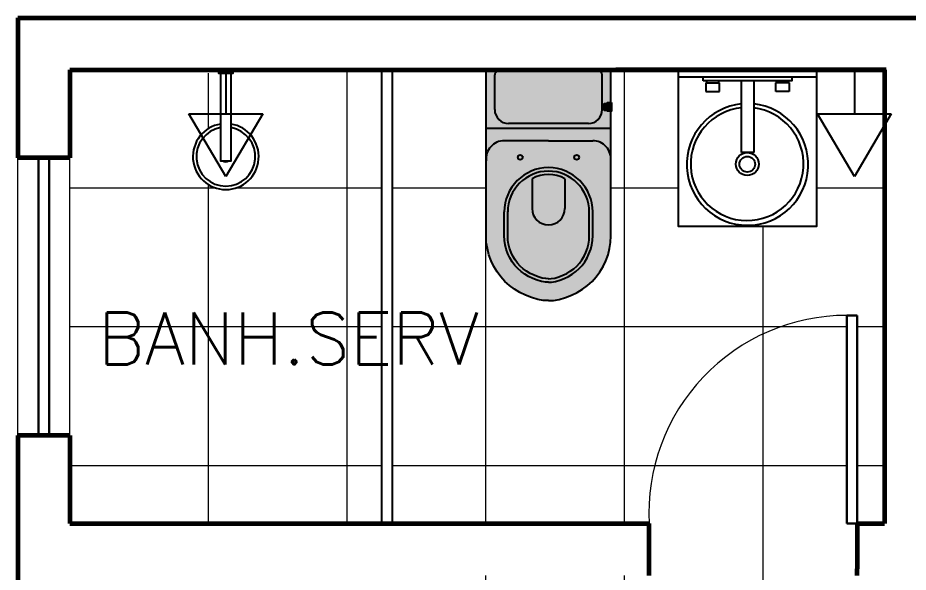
# Model space of a CAD drawing. Header units: millimetres. Extents: x 1127 to 14330, y -137 to 7568.
# Drawn here: x 10575.7 to 10832.5, y 7148.3 to 7308.1 of the extents above; entities that cross this region are included whole.
import ezdxf

# ---------------------------------------------------------------- set-up
doc = ezdxf.new("R2010")
doc.units = ezdxf.units.MM
doc.header["$LTSCALE"] = 0.01
for name, color, linetype, lineweight in [('0.05', 8, 'Continuous', 5), ('0.13', 6, 'Continuous', 13), ('0.60', 4, 'Continuous', 60)]:
    doc.layers.add(name, color=color, linetype=linetype, lineweight=lineweight)
doc.layers.add('HAC_MOB', color=61, linetype='Continuous')
doc.layers.add('LAY', color=8, linetype='Continuous')
doc.styles.add('ROMANS', font='romans.shx')

# ---------------------------------------------------------------- blocks, each defined once
blk = doc.blocks.new('-Vaso com Caixa')
at = {"layer": 'HAC_MOB'}
h = blk.add_hatch(color=7, dxfattribs=at)
h.set_gradient(color1=(249, 250, 250), one_color=1, tint=1, name='SPHERICAL')
h.paths.add_polyline_path([(15.51, -1, 0.414214), (14.51, 0), (-14.51, 0, 0.414214), (-15.51, -1), (-15.51, -11, 0.414214), (-11.51, -15), (11.51, -15, 0.418032), (15.51, -10.95), (15.51, -10.95)], flags=17)
h.paths.add_polyline_path([(18.01, -11.49), (17.02, -11.49), (17.02, -11.16), (16.07, -11.16), (16.07, -10.95), (15.51, -10.95), (15.51, -11, -0.414214), (11.51, -15), (-11.51, -15, -0.414214), (-15.51, -11), (-15.51, -1, -0.414214), (-14.51, 0), (-18.01, 0), (-18.01, -16.5), (18.01, -16.5)])
h.paths.add_polyline_path([(18.01, 0), (14.51, 0, -0.414214), (15.51, -1), (15.51, -9.52), (16.07, -9.52), (16.07, -9.31), (17.02, -9.31), (17.02, -8.98), (18.01, -8.98)], flags=17)
h = blk.add_hatch(color=7, dxfattribs=at)
h.set_gradient(color1=(249, 250, 250), one_color=1, tint=1, name='SPHERICAL')
h.paths.add_polyline_path([(16.07, -9.52), (15.51, -9.52), (15.51, -10.95), (16.07, -10.95)])
h.paths.add_polyline_path([(17.02, -9.31), (16.07, -9.31), (16.07, -11.16), (17.02, -11.16)])
h.paths.add_polyline_path([(18.21, -8.98), (17.02, -8.98), (17.02, -11.49), (18.21, -11.49)])
h = blk.add_hatch(color=7, dxfattribs=at)
h.set_gradient(color1=(249, 250, 250), one_color=1, tint=1, name='SPHERICAL')
h.paths.add_polyline_path([(18.01, -16.5), (-18.01, -16.5), (-18.01, -25.25, -0.414214), (-12.76, -20), (0, -20), (12.76, -20, -0.414214), (18.01, -25.25)])
h = blk.add_hatch(color=7, dxfattribs=at)
h.set_gradient(color1=(249, 250, 250), one_color=1, tint=1, name='SPHERICAL')
h.paths.add_polyline_path([(0, -27.75, -0.394816), (12.73, -39.66), (18.01, -39.66), (18.01, -25.25, 0.414214), (12.76, -20), (0, -20), (-12.76, -20, 0.414214), (-18.01, -25.25), (-18.01, -28.52), (-13.77, -24.76), (-8.84, -24.76, -1), (-7.44, -24.76), (7.44, -24.76, -1), (8.84, -24.76, -1), (7.44, -24.76), (-7.44, -24.76, -1), (-8.84, -24.76), (-13.77, -24.76), (-18.01, -28.52), (-18.01, -39.66), (-12.73, -39.66, -0.394816)])
h.paths.add_polyline_path([(-12.76, -40.52, -0.01679), (-12.73, -39.66), (-18.01, -39.66), (-18.01, -47.36), (-17.93, -49.3), (-17.63, -51.09), (-17.19, -52.88), (-16.52, -54.59), (-15.77, -56.23), (-14.8, -57.8), (-13.76, -59.22), (-12.56, -60.56), (-11.22, -61.75), (-9.81, -62.79), (-8.24, -63.76), (-6.6, -64.51), (-4.89, -65.18), (-3.09, -65.75), (-1.49, -66), (-0.08, -66), (0, -66), (0.08, -66), (1.49, -66), (3.09, -65.75), (4.89, -65.18), (6.6, -64.51), (8.24, -63.76), (9.81, -62.79), (11.22, -61.75), (12.56, -60.56), (13.76, -59.22), (14.8, -57.8), (15.77, -56.23), (16.52, -54.59), (17.19, -52.88), (17.63, -51.09), (17.93, -49.3), (18.01, -47.36), (18.01, -39.66), (12.73, -39.66, -0.01679), (12.76, -40.52), (12.76, -47.26), (12.7, -48.77), (12.49, -50.02), (12.17, -51.28), (11.68, -52.55), (11.13, -53.76), (10.45, -54.86), (9.67, -55.91), (8.85, -56.84), (7.91, -57.67), (6.86, -58.44), (5.76, -59.12), (4.56, -59.67), (3.29, -60.17), (2.02, -60.55), (0.84, -60.7), (0, -60.75), (-0.84, -60.7), (-2.02, -60.55), (-3.29, -60.17), (-4.56, -59.67), (-5.76, -59.12), (-6.86, -58.44), (-7.91, -57.67), (-8.85, -56.84), (-9.67, -55.91), (-10.45, -54.86), (-11.13, -53.76), (-11.68, -52.55), (-12.17, -51.28), (-12.49, -50.02), (-12.7, -48.77), (-12.76, -47.26)])
h.paths.add_polyline_path([(-11.76, -40.42, -0.016103), (-11.73, -39.66), (-12.73, -39.66, 0.016386), (-12.76, -40.5), (-12.76, -47.26), (-12.7, -48.77), (-12.49, -50.02), (-12.17, -51.28), (-11.68, -52.55), (-11.13, -53.76), (-10.45, -54.86), (-9.67, -55.91), (-8.85, -56.84), (-7.91, -57.67), (-6.86, -58.44), (-5.76, -59.12), (-4.56, -59.67), (-3.29, -60.17), (-2.02, -60.55), (-0.84, -60.7), (0, -60.75), (0.84, -60.7), (2.02, -60.55), (3.29, -60.17), (4.56, -59.67), (5.76, -59.12), (6.86, -58.44), (7.91, -57.67), (8.85, -56.84), (9.67, -55.91), (10.45, -54.86), (11.13, -53.76), (11.68, -52.55), (12.17, -51.28), (12.49, -50.02), (12.7, -48.77), (12.76, -47.26), (12.76, -40.5, 0.016386), (12.73, -39.66), (11.73, -39.66, -0.016103), (11.76, -40.42), (11.76, -47.24), (11.7, -48.66), (11.51, -49.82), (11.22, -50.98), (10.76, -52.16), (10.25, -53.28), (9.62, -54.3), (8.9, -55.28), (8.14, -56.13), (7.28, -56.89), (6.3, -57.61), (5.29, -58.24), (4.17, -58.75), (2.96, -59.22), (1.81, -59.57), (0.75, -59.71), (0, -59.75), (-0.75, -59.71), (-1.81, -59.57), (-2.96, -59.22), (-4.17, -58.75), (-5.29, -58.24), (-6.3, -57.61), (-7.28, -56.89), (-8.14, -56.13), (-8.9, -55.28), (-9.62, -54.3), (-10.25, -53.28), (-10.76, -52.16), (-11.22, -50.98), (-11.51, -49.82), (-11.7, -48.66), (-11.76, -47.24)], flags=17)
h.paths.add_polyline_path([(0, -28.75, -0.393184), (11.73, -39.66), (12.73, -39.66, 0.394816), (0, -27.75, 0.394816), (-12.73, -39.66), (-11.73, -39.66, -0.393184)], flags=17)
h = blk.add_hatch(color=254, dxfattribs=at)
h.set_gradient(color1=(227, 232, 232), one_color=1, tint=1, name='SPHERICAL')
h.paths.add_polyline_path([(-7.44, -24.76, 1), (-8.84, -24.76, 1)])
h.paths.add_polyline_path([(7.44, -24.76, 1), (8.84, -24.76, 1)])
h.paths.add_polyline_path([(4.75, -39.66), (-4.75, -39.66, 0.965691)])
h.paths.add_polyline_path([(4.75, -30.94, 0.259045), (-4.75, -30.94), (-4.75, -39.5, 0.008726), (-4.75, -39.66), (4.75, -39.66, 0.008726), (4.75, -39.5)])
h = blk.add_hatch(color=7, dxfattribs=at)
h.set_gradient(color1=(238, 241, 241), one_color=1, tint=1, name='SPHERICAL')
h.paths.add_polyline_path([(-4.75, -30.94, -0.259045), (4.75, -30.94), (4.75, -39.5, -0.008726), (4.75, -39.66), (11.73, -39.66, 0.393184), (0, -28.75, 0.393184), (-11.73, -39.66), (-4.75, -39.66, -0.008726), (-4.75, -39.5)])
h.paths.add_polyline_path([(11.76, -40.42, 0.016103), (11.73, -39.66), (4.75, -39.66, -0.965691), (-4.75, -39.66), (-11.73, -39.66, 0.016103), (-11.76, -40.42), (-11.76, -47.24), (-11.7, -48.66), (-11.51, -49.82), (-11.22, -50.98), (-10.76, -52.16), (-10.25, -53.28), (-9.62, -54.3), (-8.9, -55.28), (-8.14, -56.13), (-7.28, -56.89), (-6.3, -57.61), (-5.29, -58.24), (-4.17, -58.75), (-2.96, -59.22), (-1.81, -59.57), (-0.75, -59.71), (0, -59.75), (0.75, -59.71), (1.81, -59.57), (2.96, -59.22), (4.17, -58.75), (5.29, -58.24), (6.3, -57.61), (7.28, -56.89), (8.14, -56.13), (8.9, -55.28), (9.62, -54.3), (10.25, -53.28), (10.76, -52.16), (11.22, -50.98), (11.51, -49.82), (11.7, -48.66), (11.76, -47.24)])
for p, q in [((18.01, 0), (-18.01, 0)), ((18.01, -8.98), (18.01, 0)), ((-15.51, -11), (-15.51, -1)), ((15.51, -11), (15.51, -1)), ((16.07, -9.52), (15.51, -9.52)), ((16.07, -10.95), (15.51, -10.95)), ((11.51, -15), (-11.51, -15)), ((18.01, -16.5), (-18.01, -16.5)), ((0, -20), (-12.76, -20)), ((0, -20), (-12.76, -20)), ((0, -20), (12.76, -20)), ((-4.75, -30.94), (-4.75, -39.5)), ((4.75, -30.94), (4.75, -39.5))]:
    blk.add_line(p, q)
for points in [[(0, -66), (-0.08, -66), (-0.08, -66), (-1.49, -66), (-3.09, -65.75), (-4.89, -65.18), (-6.6, -64.51), (-8.24, -63.76), (-9.81, -62.79), (-11.22, -61.75), (-12.56, -60.56), (-13.76, -59.22), (-14.8, -57.8), (-15.77, -56.23), (-16.52, -54.59), (-17.19, -52.88), (-17.63, -51.09), (-17.93, -49.3), (-18.01, -47.36), (-18.01, 0)], [(18.01, -8.59), (18.01, 0)], [(17.02, -9.31), (16.07, -9.31), (16.07, -11.16), (17.02, -11.16)], [(0, -66), (0.08, -66), (0.08, -66), (1.49, -66), (3.09, -65.75), (4.89, -65.18), (6.6, -64.51), (8.24, -63.76), (9.81, -62.79), (11.22, -61.75), (12.56, -60.56), (13.76, -59.22), (14.8, -57.8), (15.77, -56.23), (16.52, -54.59), (17.19, -52.88), (17.63, -51.09), (17.93, -49.3), (18.01, -47.36), (18.01, -11.49)], [(0, -60.75), (-0.84, -60.7), (-2.02, -60.55), (-3.29, -60.17), (-4.56, -59.67), (-5.76, -59.12), (-6.86, -58.44), (-7.91, -57.67), (-8.85, -56.84), (-9.67, -55.91), (-10.45, -54.86), (-11.13, -53.76), (-11.68, -52.55), (-12.17, -51.28), (-12.49, -50.02), (-12.7, -48.77), (-12.76, -47.26), (-12.76, -40.5)], [(0.05, -59.75), (-0.75, -59.71), (-1.81, -59.57), (-2.96, -59.22), (-4.17, -58.75), (-5.29, -58.24), (-6.3, -57.61), (-7.28, -56.89), (-8.14, -56.13), (-8.9, -55.28), (-9.62, -54.3), (-10.25, -53.28), (-10.76, -52.16), (-11.22, -50.98), (-11.51, -49.82), (-11.7, -48.66), (-11.76, -47.24), (-11.76, -40.42)], [(-0.05, -59.75), (0.75, -59.71), (1.81, -59.57), (2.96, -59.22), (4.17, -58.75), (5.29, -58.24), (6.3, -57.61), (7.28, -56.89), (8.14, -56.13), (8.9, -55.28), (9.62, -54.3), (10.25, -53.28), (10.76, -52.16), (11.22, -50.98), (11.51, -49.82), (11.7, -48.66), (11.76, -47.24), (11.76, -40.42)], [(0, -60.75), (0.84, -60.7), (2.02, -60.55), (3.29, -60.17), (4.56, -59.67), (5.76, -59.12), (6.86, -58.44), (7.91, -57.67), (8.85, -56.84), (9.67, -55.91), (10.45, -54.86), (11.13, -53.76), (11.68, -52.55), (12.17, -51.28), (12.49, -50.02), (12.7, -48.77), (12.76, -47.26), (12.76, -40.5)]]:
    blk.add_lwpolyline(points)
blk.add_lwpolyline([(18.21, -8.98), (18.21, -11.49), (17.02, -11.49), (17.02, -8.98)], close=True)
for centre in [(-8.14, -24.76), (8.14, -24.76)]:
    blk.add_circle(centre, 0.701)
for centre, radius, start, end in [((-14.51, -1), 1, 90, 180), ((14.51, -1), 1, 0, 90), ((-11.51, -11), 4, 180, 270), ((11.51, -11), 4, 270, 0), ((-12.76, -25.25), 5.25, 90, 185.465), ((12.76, -25.25), 5.25, 354.535, 90), ((0, -40.51), 12.76, 90.0192, 179.9537), ((0, -40.51), 12.76, 0.0463, 89.9808), ((0, -40.51), 11.76, 90.0192, 179.9537), ((0, -39.5), 9.78, 60.9541, 119.0459), ((0, -40.51), 11.76, 0.0463, 89.9808), ((0, -39.5), 4.75, 180, 0)]:
    blk.add_arc(centre, radius, start, end)

msp = doc.modelspace()

# ---------------------------------------------------------------- hatches: boundary and pattern name
at = {"layer": '0.05'}
h = msp.add_hatch(dxfattribs=at)
h.set_pattern_fill('_USER,_O', color=256, scale=40, double=1, pattern_type=0)
h.set_pattern_definition([(0, (10590.72, 6939.054), (0, 40), []), (90, (10590.72, 6939.054), (-40, 2e-15), [])])
h.paths.add_polyline_path([(11275.718, 7293.054), (11120.475, 7293.054), (11120.475, 7233.054), (10840.718, 7233.054), (10840.718, 7137.298), (10825.718, 7137.298), (10825.718, 7147.298), (10817.817, 7147.298), (10817.817, 7149.298), (10817.817, 7162.298), (10814.817, 7162.298), (10814.817, 7222.298, 0.4293114), (10757.817, 7162.298), (10757.817, 7147.298), (10687.012, 7147.298), (10687.012, 7141.566, -0.4142136), (10689.012, 7143.566), (10747.012, 7143.566, -0.4142136), (10749.012, 7141.566), (10749.012, 7081.222, -0.3616761), (10747.375, 7079.255, -0.0915758), (10688.649, 7079.255, -0.3616761), (10687.012, 7081.222), (10687.012, 7096.551), (10640.718, 7096.551), (10640.718, 7045.804), (10645.289, 7045.804, -0.4142136), (10649.039, 7042.054), (10649.039, 6984.554, -0.4142136), (10645.289, 6980.804), (10640.718, 6980.804), (10640.718, 6954.054), (10695.718, 6954.054), (10695.718, 6957.054), (10775.718, 6957.054), (10775.718, 6954.054), (10735.718, 6954.054), (10735.718, 6939.054), (10815.718, 6939.054), (10815.718, 6954.054), (10825.718, 6954.054), (10825.718, 7032.298), (10822.718, 7032.298), (10822.718, 7102.298), (10825.718, 7102.298), (10825.718, 7067.298), (10840.718, 7067.298), (10840.718, 7014.054), (10849.65, 7014.054, -0.2603343), (10856.239, 7032.413), (10849.578, 7040.483, -0.1742367), (10849.132, 7041.725, -0.6426252), (10852.361, 7043.2, -0.299478), (10886.397, 7043.2, -0.6426252), (10889.626, 7041.725, -0.1742367), (10889.18, 7040.483), (10882.519, 7032.413, -0.2603343), (10889.108, 7014.054), (10910.648, 7014.054, -0.2603343), (10917.238, 7032.413), (10910.577, 7040.483, -0.1742367), (10910.13, 7041.725, -0.6426252), (10913.359, 7043.2, -0.299478), (10947.396, 7043.2, -0.6426252), (10950.625, 7041.725, -0.1742367), (10950.178, 7040.483), (10943.517, 7032.413, -0.2603343), (10950.107, 7014.054), (10971.647, 7014.054, -0.2603343), (10978.236, 7032.413), (10971.575, 7040.483, -0.1742367), (10971.129, 7041.725, -0.6426252), (10974.358, 7043.2, -0.299478), (11008.394, 7043.2, -0.6426252), (11011.623, 7041.725, -0.1742367), (11011.177, 7040.483), (11004.516, 7032.413, -0.2603343), (11011.105, 7014.054), (11019.872, 7014.054), (11029.872, 7014.054, -0.4142136), (11079.872, 6964.054), (11079.872, 6954.054), (11145.718, 6954.054), (11145.718, 6957.054), (11225.718, 6957.054), (11225.718, 6954.054), (11185.718, 6954.054), (11185.718, 6939.054), (11265.718, 6939.054), (11265.718, 6954.054), (11275.718, 6954.054)])
h.paths.add_polyline_path([(11129.916, 7218.203), (11130.916, 7218.203), (11130.916, 7219.203), (11129.916, 7219.203), (11129.916, 7285.203, -0.4142136), (11130.916, 7286.203), (11134.916, 7286.203), (11134.916, 7288.203, -0.4142136), (11136.916, 7290.203), (11192.916, 7290.203, -0.4142136), (11194.916, 7288.203), (11194.916, 7286.203), (11198.916, 7286.203, -0.4142136), (11199.916, 7285.203), (11199.916, 7219.203), (11198.916, 7219.203), (11198.916, 7218.203), (11199.916, 7218.203, -0.3657055), (11196.719, 7214.158), (11196.719, 7213.721), (11196.983, 7212.734, -0.1091772), (11133.379, 7212.617, -0.4394817), (11132.983, 7213.238), (11133.112, 7213.721), (11133.112, 7214.158, -0.3657055)], flags=16)
h.paths.add_polyline_path([(11205.494, 7223.363), (11206.38, 7223.363), (11206.38, 7224.249), (11205.494, 7224.249), (11205.494, 7282.706, -0.4142136), (11206.38, 7283.592), (11209.922, 7283.592), (11209.922, 7285.363, -0.4142136), (11211.694, 7287.135), (11261.294, 7287.135, -0.4142136), (11263.065, 7285.363), (11263.065, 7283.592), (11266.608, 7283.592, -0.4142136), (11267.494, 7282.706), (11267.494, 7224.249), (11266.608, 7224.249), (11266.608, 7223.363), (11267.494, 7223.363, -0.3657055), (11264.663, 7219.781), (11264.663, 7219.394), (11264.896, 7218.519, -0.1091772), (11208.561, 7218.416, -0.4394817), (11208.211, 7218.966), (11208.325, 7219.394), (11208.325, 7219.781, -0.3657055)], flags=16)
h.paths.add_polyline_path([(10814.817, 7222.298), (10817.817, 7222.298), (10817.817, 7162.298), (10825.718, 7162.298), (10825.718, 7293.054), (10806.218, 7293.054), (10806.218, 7248.054), (10766.218, 7248.054), (10766.218, 7293.054), (10746.796, 7293.054), (10746.796, 7284.03), (10746.824, 7283.639), (10747.003, 7283.639), (10747.003, 7281.133), (10746.796, 7245.26), (10746.722, 7243.321), (10746.424, 7241.532), (10745.976, 7239.743), (10745.305, 7238.028), (10744.56, 7236.388), (10743.591, 7234.823), (10742.547, 7233.406), (10741.354, 7232.064), (10740.012, 7230.872), (10738.596, 7229.828), (10737.031, 7228.859), (10735.39, 7228.113), (10733.676, 7227.442), (10731.881, 7226.875), (10730.278, 7226.627), (10728.79, 7226.622), (10727.303, 7226.627), (10725.7, 7226.875), (10723.905, 7227.442), (10722.19, 7228.113), (10720.55, 7228.859), (10718.985, 7229.828), (10717.568, 7230.872), (10716.226, 7232.064), (10715.034, 7233.406), (10713.99, 7234.823), (10713.021, 7236.388), (10712.275, 7238.028), (10711.604, 7239.743), (10711.157, 7241.532), (10710.859, 7243.321), (10710.784, 7245.26), (10710.784, 7293.054), (10683.718, 7293.054), (10683.718, 7162.298), (10685.718, 7162.298), (10757.817, 7162.298, -0.4293114)], flags=17)
h.paths.add_polyline_path([(10680.718, 7293.054), (10637.718, 7293.054), (10637.718, 7292.054), (10637.428, 7277.399, -11.7529179), (10634.218, 7277.435), (10634.218, 7292.054), (10633.718, 7292.054), (10590.718, 7293.054), (10590.718, 7162.298), (10680.718, 7162.298)])

# ---------------------------------------------------------------- linework, layer by layer
at = {"color": 7}
for p, q in [((10635.718, 7293.054), (10635.718, 7280.363)), ((10817.028, 7293.054), (10817.028, 7280.363)), ((10635.718, 7262.294), (10625.072, 7280.363)), ((10625.072, 7280.363), (10646.364, 7280.363)), ((10646.364, 7280.363), (10635.718, 7262.294)), ((10817.028, 7262.294), (10806.382, 7280.363)), ((10806.382, 7280.363), (10827.674, 7280.363)), ((10827.674, 7280.363), (10817.028, 7262.294))]:
    msp.add_line(p, q, dxfattribs=at)
at = {"color": 7, "lineweight": 30}
for p, q in [((10581.718, 7187.676), (10581.718, 7267.676)), ((10584.718, 7187.676), (10584.718, 7267.676)), ((10817.817, 7222.298), (10814.817, 7222.298)), ((10814.817, 7222.298), (10814.817, 7162.298)), ((10817.817, 7162.298), (10817.817, 7222.298)), ((10814.817, 7162.298), (10817.817, 7162.298))]:
    msp.add_line(p, q, dxfattribs=at)
at = {"color": 7, "lineweight": 20}
msp.add_line((10685.718, 7162.298), (10682.718, 7162.298), dxfattribs=at)
at = {"layer": '0.05', "lineweight": 25}
for p, q in [((10680.718, 7162.298), (10680.718, 7293.054)), ((10683.718, 7293.054), (10683.718, 7162.298)), ((10766.218, 7291.054), (10806.218, 7291.054)), ((10774.199, 7289.349), (10774.399, 7289.349)), ((10774.199, 7289.349), (10774.199, 7286.849)), ((10774.399, 7289.849), (10774.399, 7289.349)), ((10774.399, 7289.349), (10777.901, 7289.349)), ((10777.901, 7289.349), (10777.901, 7289.849)), ((10778.101, 7289.349), (10777.901, 7289.349)), ((10778.101, 7286.849), (10778.101, 7289.349)), ((10784.469, 7269.269), (10784.469, 7289.849)), ((10787.976, 7289.849), (10787.976, 7269.269)), ((10794.343, 7289.349), (10794.543, 7289.349)), ((10794.343, 7286.849), (10794.343, 7289.349)), ((10794.543, 7289.349), (10794.543, 7289.849)), ((10798.046, 7289.349), (10794.543, 7289.349)), ((10798.046, 7289.849), (10798.046, 7289.349)), ((10798.246, 7289.349), (10798.046, 7289.349)), ((10798.246, 7289.349), (10798.246, 7286.849)), ((10774.199, 7286.849), (10778.101, 7286.849)), ((10798.246, 7286.849), (10794.343, 7286.849)), ((10787.976, 7269.269), (10784.469, 7269.269))]:
    msp.add_line(p, q, dxfattribs=at)
for points in [[(10635.718, 7292.054), (10633.718, 7292.054), (10633.718, 7293.054), (10637.718, 7293.054), (10637.718, 7292.054), (10635.718, 7292.054)], [(10634.218, 7292.054), (10634.218, 7266.804), (10637.218, 7266.804), (10637.218, 7292.054)], [(10766.218, 7293.054), (10766.218, 7248.054), (10806.218, 7248.054), (10806.218, 7293.054)], [(10773.444, 7289.854), (10773.444, 7289.854), (10773.444, 7291.054), (10799.001, 7291.054), (10799.001, 7289.854), (10773.444, 7289.854)]]:
    msp.add_lwpolyline(points, dxfattribs=at)
for centre, radius in [((10786.141, 7265.917), 3.317), ((10786.141, 7265.854), 2.253)]:
    msp.add_circle(centre, radius, dxfattribs=at)
for centre, radius, start, end in [((10786.204, 7265.792), 17.526, 95.68071, 84.19774), ((10786.079, 7265.917), 16.274, 95.67664, 83.30666), ((10635.718, 7268.054), 9.5, 99.08472, 80.91528), ((10635.718, 7268.054), 8.5, 100.16425, 79.83575), ((10635.718, 7268.054), 1.5, 236.44269, 303.55731)]:
    msp.add_arc(centre, radius, start, end, dxfattribs=at)
at = {"layer": '0.13'}
for p, q in [((10575.718, 7187.676), (10575.718, 7267.676)), ((10590.718, 7187.676), (10590.718, 7267.676))]:
    msp.add_line(p, q, dxfattribs=at)
msp.add_arc((10814.817, 7165.223), 57.075, 90, 182.9376, dxfattribs=at)
at = {"layer": '0.60'}
for p, q in [((10575.718, 7308.054), (10575.718, 7267.676)), ((10575.718, 7308.054), (10748.218, 7308.054)), ((10748.218, 7308.054), (10908.218, 7308.054)), ((10590.718, 7293.054), (10590.718, 7267.676)), ((10590.718, 7293.054), (10748.218, 7293.054)), ((10590.718, 7293.054), (10590.718, 7267.676)), ((10590.718, 7293.054), (10590.718, 7267.676)), ((10590.718, 7293.054), (10748.218, 7293.054)), ((10748.218, 7293.054), (10825.718, 7293.054)), ((10826.218, 7293.054), (10748.218, 7293.054)), ((10825.718, 7293.054), (10825.718, 7162.298)), ((10590.718, 7267.676), (10575.718, 7267.676)), ((10575.718, 7187.676), (10575.718, 7130.676)), ((10590.718, 7187.676), (10575.718, 7187.676)), ((10590.718, 7187.676), (10590.718, 7162.298)), ((10590.718, 7187.676), (10590.718, 7162.298)), ((10590.718, 7187.676), (10590.718, 7162.298)), ((10590.718, 7162.298), (10757.817, 7162.298)), ((10590.718, 7162.298), (10757.817, 7162.298)), ((10757.817, 7147.298), (10757.817, 7162.298)), ((10817.817, 7162.298), (10825.718, 7162.298)), ((10817.817, 7162.298), (10817.817, 7149.298)), ((10817.817, 7162.298), (10825.718, 7162.298)), ((10817.817, 7147.298), (10817.817, 7149.298))]:
    msp.add_line(p, q, dxfattribs=at)

# ---------------------------------------------------------------- block references
at = {"layer": 'LAY', "extrusion": (0, 0, -1), "xscale": -1, "zscale": -1}
msp.add_blockref('-Vaso com Caixa', (-10728.79, 7292.622), dxfattribs=at)

# ---------------------------------------------------------------- texts
at = {"color": 7, "linetype": 'Continuous', "lineweight": 30, "style": 'ROMANS'}
msp.add_text('BANH.SERV', height=15, dxfattribs=at).set_placement((10598.867, 7208.172))

doc.saveas('drawing.dxf')
